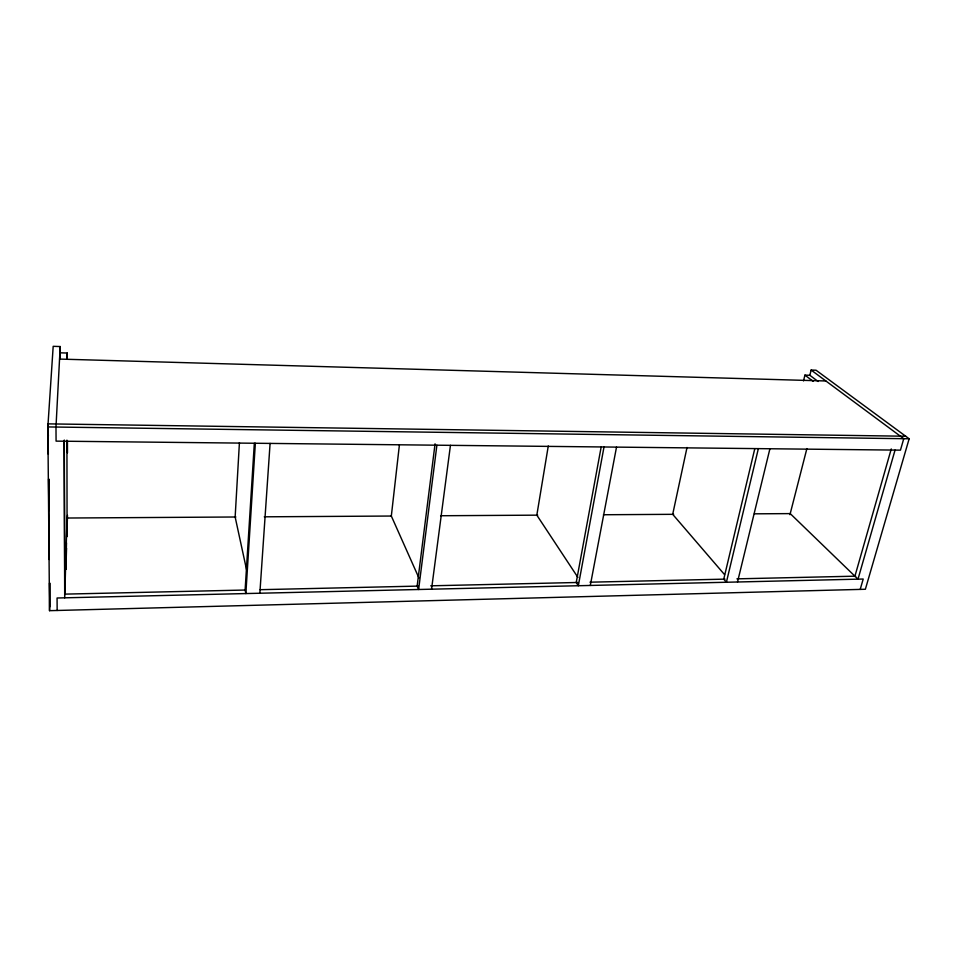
<?xml version="1.0" encoding="UTF-8"?>
<svg xmlns="http://www.w3.org/2000/svg" width="957" height="957" viewBox="0 0 957 957"><rect width="100%" height="100%" fill="white"/><g stroke="black" fill="none" stroke-linecap="round" stroke-linejoin="round"><path stroke-width="1.44" d="M65.734 569.427L66.5 542.918M66.667 537.033L67.062 523.778M65.925 569.188L66.535 548.265M66.87 536.315L67.48 515.404M67.002 358.923L67.229 353.037L60.243 352.822L59.932 358.719M818.127 381.496L809.837 375.276L811.141 370.06L816.046 370.215L909.15 438.773L865.367 589.261L49.537 610.674L49.931 583.196M49.537 610.674L47.85 426.93L53.185 346.326L60.207 346.542L55.984 427.037L56.08 441.129L900.453 450.149L903.755 438.701L811.141 370.06M239.417 442.684L235.147 516.995L246.511 569.487M254.335 443.235L245.112 590.026L245.853 593.567L255.352 443.258M48.185 437.935L48.376 434.945M259.849 593.232L270.089 443.414M418.915 577.932L391.329 516.038L399.38 445.137M435.064 443.809L417.144 586.127L418.616 589.5L436.894 445.196M431.547 589.189L450.448 445.34M548.277 445.986L536.829 515.153L577.908 577.418M601.14 447.122L576.222 582.514L578.327 585.744L604.011 446.979M590.302 585.457L616.511 447.122M687.018 447.481L672.699 514.328L724.533 574.595M754.75 448.857L723.755 579.152L726.399 582.251L758.363 448.63M737.512 582L769.918 448.749M803.497 380.898L804.933 375.132L809.837 375.276M789.956 514.687L806.883 448.594M854.828 576.497L891.266 448.941M895.058 450.089L857.998 579.164L790.231 513.61L754.367 513.825M860.199 589.404L863.202 579.033L57.073 598.005L57.157 610.47M64.681 594.13L245.53 590.026M260.184 589.691L418.365 586.091M430.746 585.816L578.052 582.466M589.99 582.191L724.975 579.129M736.926 578.853L855.618 576.162M235.889 516.995L67.038 518.024L64.705 597.826L64.155 441.225M264.276 516.816L391.281 516.038M440.591 515.739L537.714 515.153M603.46 514.746L673.68 514.316M47.85 426.93L909.15 438.773M905.705 436.236L48.053 423.867L48.328 454.24M59.549 359.078L825.879 380.982M804.933 375.132L813.187 381.353M48.998 479.29L49.274 510.464M48.556 478.931L49.286 559.486M49.501 583.112L49.716 606.929M60.207 346.542L60.267 359.078M67.229 353.037L67.241 358.995M67.445 440.914L67.469 452.828M66.93 440.136L67.074 529.508M64.275 440.041L64.813 594.644"/></g></svg>
